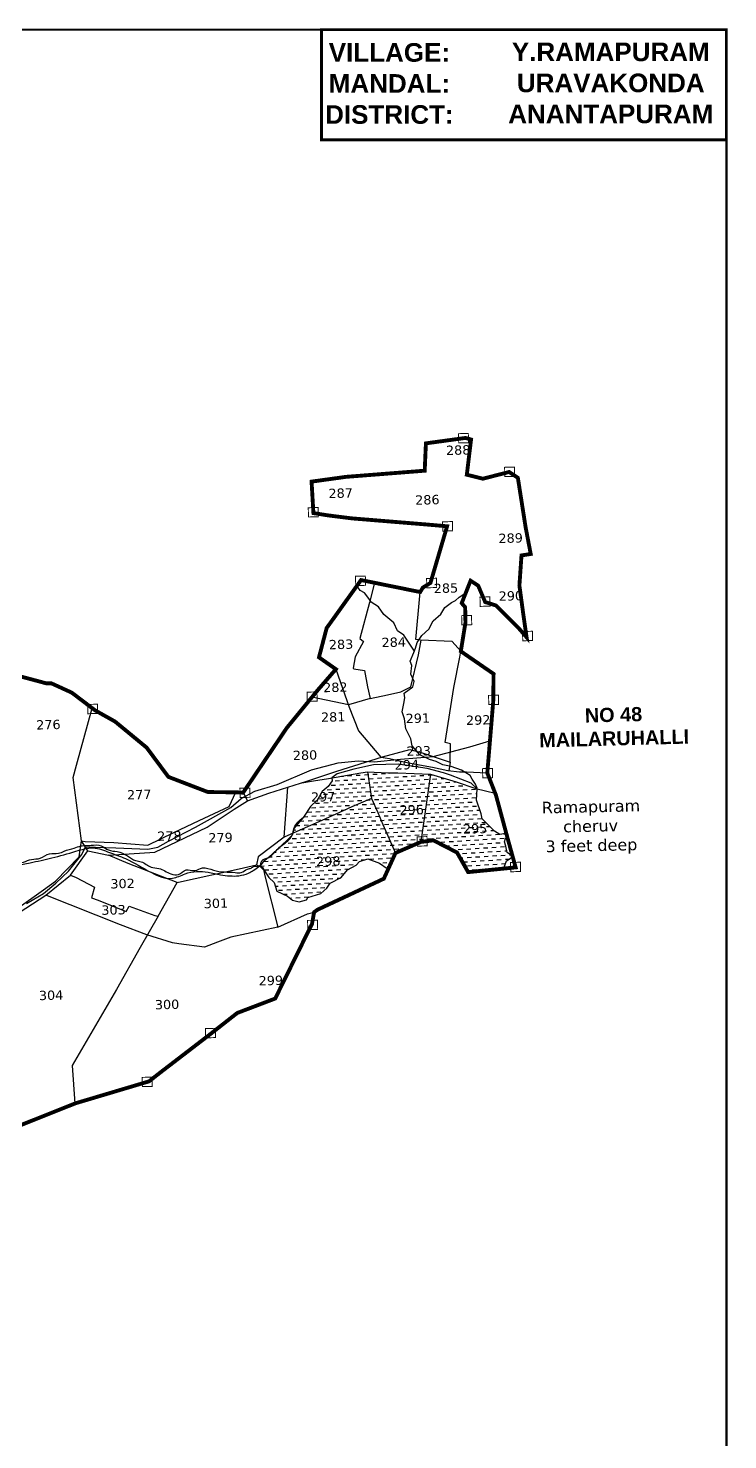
# Model space of a CAD drawing. Header units: inches. Extents: x 736579 to 743568, y 1629743 to 1634341.
# Drawn here: x 742120 to 743568, y 1631311 to 1634233 of the extents above; entities that cross this region are included whole.
import ezdxf
from ezdxf.enums import TextEntityAlignment as Align

# ---------------------------------------------------------------- set-up
doc = ezdxf.new("R2010")
doc.units = ezdxf.units.IN
doc.header["$MEASUREMENT"] = 0
doc.linetypes.add('ACAD_ISO02W100', pattern=[15, 12, -3])
for name, color, linetype in [('PLOT', 7, 'Continuous'), ('PLOT NO', 7, 'Continuous'), ('ROADS', 6, 'Continuous'), ('tank', 4, 'Continuous'), ('TANKS-STREAM', 4, 'Continuous'), ('VILLAGE BOUNDRY', 5, 'Continuous'), ('VILLAGE STONES', 240, 'Continuous')]:
    doc.layers.add(name, color=color, linetype=linetype)
doc.styles.get("Standard").update_dxf_attribs({"font": 'verdana.ttf'})

msp = doc.modelspace()

# ---------------------------------------------------------------- hatches: boundary and pattern name
at = {"layer": 'tank'}
h = msp.add_hatch(dxfattribs=at)
h.set_pattern_fill('DASH', color=256, scale=70.0627794, angle=3.5405362, style=0)
h.paths.add_polyline_path([(743059.9, 1632596.4), (743057.8, 1632606.8), (743048.3, 1632635.2), (743049.8, 1632658.6), (743046.5, 1632659.4), (743006, 1632672.8), (742952.7, 1632689.1), (742933.1, 1632548.7), (742937.9, 1632549.3), (742961.5, 1632553.8), (743001.6, 1632532.6), (743008.8, 1632528.8), (743026.7, 1632498.5), (743031.8, 1632489.8), (743105.5, 1632496.2), (743110.6, 1632509.7), (743120.1, 1632515.8), (743121.3, 1632517.1), (743120.9, 1632520.5), (743111.4, 1632526.5), (743108.6, 1632540.2), (743106.2, 1632549.2), (743108.2, 1632555.6), (743110.7, 1632557.1), (743108, 1632566), (743096.2, 1632564.1), (743085.5, 1632570.9)])
edge = h.paths.add_edge_path()
edge.add_line((742877.7, 1632525.3), (742879.9, 1632526.5))
edge.add_line((742879.9, 1632526.5), (742854.5, 1632585.1))
edge.add_line((742854.5, 1632585.1), (742843.8, 1632609.3))
edge.add_line((742843.8, 1632609.3), (742830.7, 1632638.9))
edge.add_line((742830.7, 1632638.9), (742789.8, 1632621.2))
edge.add_line((742789.8, 1632621.2), (742756.6, 1632606.1))
edge.add_line((742756.6, 1632606.1), (742722, 1632590))
edge.add_line((742722, 1632590), (742670.3, 1632567.2))
edge.add_line((742670.3, 1632567.2), (742667.5, 1632566.1))
edge.add_spline(control_points=[(742667.5, 1632566.1), (742667.2, 1632565), (742666.9, 1632563.9), (742666.5, 1632562.9)], knot_values=[5363.122301, 5363.122301, 5363.122301, 5363.122301, 5366.595958, 5366.595958, 5366.595958, 5366.595958], degree=3, periodic=0)
edge.add_spline(control_points=[(742666.5, 1632562.9), (742666, 1632561.6), (742661.5, 1632551.6), (742647.5, 1632544.5), (742638.3, 1632535.6), (742636.1, 1632533.4)], knot_values=[5318.862792, 5318.862792, 5318.862792, 5318.862792, 5323.364215, 5353.558878, 5363.122301, 5363.122301, 5363.122301, 5363.122301], degree=3, periodic=0)
edge.add_line((742641.1, 1632538.1), (742636.1, 1632533.4))
edge.add_spline(control_points=[(742636.1, 1632533.4), (742632.2, 1632529.3), (742626.9, 1632523.2), (742620.5, 1632517.6), (742617.8, 1632516.4), (742617.5, 1632516.2)], knot_values=[5292.47859, 5292.47859, 5292.47859, 5292.47859, 5310.074896, 5317.862153, 5318.862792, 5318.862792, 5318.862792, 5318.862792], degree=3, periodic=0)
edge.add_line((742617.5, 1632516.2), (742606.2, 1632507.7))
edge.add_line((742606.2, 1632507.7), (742601.2, 1632500.5))
edge.add_spline(control_points=[(742601.2, 1632500.5), (742600.8, 1632499.6), (742600.4, 1632498.8), (742599.7, 1632498.4)], knot_values=[5264.251275, 5264.251275, 5264.251275, 5264.251275, 5267.495172, 5267.495172, 5267.495172, 5267.495172], degree=3, periodic=0)
edge.add_line((742599.7, 1632498.4), (742606.5, 1632495.4))
edge.add_line((742606.5, 1632495.4), (742607.4, 1632490.7))
edge.add_line((742607.4, 1632490.7), (742609.3, 1632488.8))
edge.add_line((742609.3, 1632488.8), (742617.9, 1632475.1))
edge.add_line((742617.9, 1632475.1), (742629.4, 1632464.5))
edge.add_line((742629.4, 1632464.5), (742635, 1632446.7))
edge.add_line((742635, 1632446.7), (742657, 1632436.4))
edge.add_line((742657, 1632436.4), (742667.4, 1632428.2))
edge.add_line((742667.4, 1632428.2), (742681, 1632424.9))
edge.add_line((742681, 1632424.9), (742696.1, 1632429.1))
edge.add_line((742696.1, 1632429.1), (742698.8, 1632433.6))
edge.add_line((742698.8, 1632433.6), (742725.9, 1632442.2))
edge.add_line((742725.9, 1632442.2), (742738.6, 1632453.2))
edge.add_line((742738.6, 1632453.2), (742745.5, 1632463.3))
edge.add_line((742745.5, 1632463.3), (742767.9, 1632474.8))
edge.add_line((742767.9, 1632474.8), (742781.3, 1632490.8))
edge.add_line((742781.3, 1632490.8), (742799.2, 1632500.4))
edge.add_line((742799.2, 1632500.4), (742806.2, 1632508.1))
edge.add_line((742806.2, 1632508.1), (742822.9, 1632513.7))
edge.add_line((742822.9, 1632513.7), (742847.4, 1632504.4))
edge.add_line((742847.4, 1632504.4), (742863.3, 1632493.9))
edge.add_line((742863.3, 1632493.9), (742877.7, 1632525.3))
h = msp.add_hatch(dxfattribs=at)
h.set_pattern_fill('DASH', color=256, scale=70.0627794, angle=3.5405362, style=0)
h.paths.add_polyline_path([(742952.7, 1632689.1), (742885.5, 1632691.6), (742864.5, 1632691.7), (742822.8, 1632693.8), (742830.7, 1632638.9), (742843.8, 1632609.3), (742854.5, 1632585.1), (742879.9, 1632526.5), (742906.6, 1632540.6), (742928.4, 1632546.7), (742933.1, 1632548.7)])
edge = h.paths.add_edge_path()
edge.add_line((742822.8, 1632693.8), (742808.8, 1632691.5))
edge.add_line((742808.8, 1632691.5), (742748.6, 1632681.4))
edge.add_line((742748.6, 1632681.4), (742749.6, 1632675.4))
edge.add_line((742749.6, 1632675.4), (742741, 1632663.4))
edge.add_line((742741, 1632663.4), (742728.6, 1632653.3))
edge.add_line((742728.6, 1632653.3), (742722.1, 1632641.9))
edge.add_line((742722.1, 1632641.9), (742718.2, 1632635.2))
edge.add_line((742718.2, 1632635.2), (742704.3, 1632621.7))
edge.add_line((742704.3, 1632621.7), (742690.1, 1632599.9))
edge.add_line((742690.1, 1632599.9), (742677.5, 1632585.4))
edge.add_line((742677.5, 1632585.4), (742670.6, 1632577))
edge.add_line((742670.6, 1632577), (742669.3, 1632572.7))
edge.add_spline(control_points=[(742669.3, 1632572.7), (742668.8, 1632570.5), (742668.2, 1632568.2), (742667.5, 1632566.1)], knot_values=[5366.595958, 5366.595958, 5366.595958, 5366.595958, 5373.638112, 5373.638112, 5373.638112, 5373.638112], degree=3, periodic=0)
edge.add_line((742667.5, 1632566.1), (742670.3, 1632567.2))
edge.add_line((742670.3, 1632567.2), (742722, 1632590))
edge.add_line((742722, 1632590), (742756.6, 1632606.1))
edge.add_line((742756.6, 1632606.1), (742789.8, 1632621.2))
edge.add_line((742789.8, 1632621.2), (742830.7, 1632638.9))
edge.add_line((742830.7, 1632638.9), (742822.8, 1632693.8))

# ---------------------------------------------------------------- linework, layer by layer
at = {"layer": 'PLOT', "color": 5, "const_width": 4.65}
msp.add_lwpolyline([(736581.7, 1629793.8), (736581.7, 1634230.2), (743565.5, 1634230.2), (743565.5, 1629793.8)], dxfattribs=at)
at = {"layer": 'PLOT', "color": 5, "const_width": 5.82}
msp.add_lwpolyline([(742727.1, 1634230.2), (743565.5, 1634230.2), (743565.5, 1634002), (742727.1, 1634002)], close=True, dxfattribs=at)
at = {"layer": 'PLOT NO'}
for points in [[(742564.9, 1632650.7), (742573.9, 1632633.8), (742617.9, 1632649.7), (742696.9, 1632674.5), (742759.1, 1632695.4), (742853.2, 1632725.1), (742910.3, 1632740.1), (742935.4, 1632733.1), (742993.6, 1632714.1), (742994, 1632751.6), (742983, 1632754.3), (743001.3, 1632868.6), (743013.6, 1632931.2), (743015.7, 1632943.3), (742997.7, 1632963.5), (742932.5, 1632966.7), (742922.6, 1632967.8), (742931, 1633058.3), (742931.5, 1633066)], [(742836.8, 1633085.2), (742826.9, 1633044.2), (742806.8, 1632969.7), (742814.1, 1632963.3), (742796.7, 1632932.2), (742792.9, 1632908.5), (742794.4, 1632906.8), (742816.5, 1632903.3), (742822.3, 1632870), (742828.2, 1632845.9), (742863.6, 1632853.3), (742891.7, 1632859.2), (742911.9, 1632869.8), (742927.8, 1632936.2), (742933.9, 1632966.6)], [(742757, 1632906.3), (742784.5, 1632827.6), (742804.1, 1632778.5), (742850.3, 1632724.1), (742867.9, 1632721.2), (742907.7, 1632712.4), (742957.1, 1632703.6), (742988.7, 1632696.3), (743012.9, 1632694), (743027.1, 1632693.6), (743070.5, 1632691.4)], [(741835.3, 1632479.3), (741841.5, 1632414.8), (741856.6, 1632254.2), (741922.6, 1632254.9), (741972.6, 1632269.4), (742021.6, 1632286.5), (742053.5, 1632338.1), (742096.2, 1632410.4), (742151.7, 1632449.8), (742176.3, 1632467.2), (742225.2, 1632518.1), (742230.4, 1632551.3), (742213.1, 1632682.3), (742220.2, 1632707.4), (742252.1, 1632825.9)], [(742828.2, 1632845.9), (742783, 1632832.4), (742707.3, 1632848.2)], [(742993.6, 1632714.1), (742990.8, 1632696.1)], [(742686.2, 1632671.2), (742710.4, 1632675), (742741.9, 1632680.3), (742808.8, 1632691.5), (742822.8, 1632693.8), (742864.5, 1632691.7), (742885.5, 1632691.6), (742952.7, 1632689.1), (743006, 1632672.8), (743046.5, 1632659.4), (743086.9, 1632649.6)], [(742822.8, 1632693.8), (742830.7, 1632638.9), (742843.8, 1632609.3), (742854.5, 1632585.1), (742880.2, 1632525.7)], [(742952.7, 1632689.1), (742933.1, 1632548.7)], [(742230.4, 1632551.3), (742238.1, 1632549.8), (742297.6, 1632547.3), (742367.9, 1632542.2), (742421.6, 1632568.2), (742474.3, 1632593.2), (742535.9, 1632622.3), (742549.8, 1632651.4)], [(742830.7, 1632638.9), (742789.8, 1632621.2), (742756.6, 1632606.1), (742722, 1632590), (742670.3, 1632567.2), (742650, 1632558.7), (742657.4, 1632662.1)], [(742243.7, 1632530), (742286.5, 1632521.5), (742382.5, 1632527.2), (742490.2, 1632579), (742546.2, 1632616.5), (742573.9, 1632633.8)], [(742636.6, 1632372), (742539.3, 1632351.6), (742511.7, 1632341.2), (742485.2, 1632330.7), (742431.6, 1632337.7), (742418.9, 1632339.8), (742365.4, 1632356.4), (742311.2, 1632377.2), (742156.7, 1632438.2), (742207.9, 1632480.2), (742243.7, 1632530), (742230.4, 1632551.3)], [(742650, 1632558.7), (742596.4, 1632517.9), (742592.9, 1632501.3), (742606.5, 1632495.4), (742609.8, 1632478.2), (742636.6, 1632372), (742698.3, 1632400), (742712, 1632403.5)], [(742428.5, 1632464.6), (742326.7, 1632503.8), (742286.5, 1632521.5)], [(742207.4, 1632479.8), (742219.5, 1632475.1), (742257.5, 1632455.3), (742251, 1632432.7), (742264.7, 1632427.9), (742322.7, 1632404.6), (742328.9, 1632415.9), (742382.2, 1632396.4), (742388.9, 1632395.3), (742428.5, 1632464.6), (742437.2, 1632466.9), (742556.6, 1632493.1), (742592.9, 1632501.3)], [(742089.9, 1631947.9), (742070.9, 1632069.4), (742068.2, 1632082.1), (742077.8, 1632152.5), (742002.1, 1632178.3), (742029.5, 1632277), (742087.3, 1632382.3), (742101, 1632402.6), (742156.7, 1632438.2)], [(742388.9, 1632395.3), (742352.1, 1632330.5), (742302.5, 1632243.4), (742210.9, 1632085.6), (742216.7, 1632007.2)]]:
    msp.add_lwpolyline(points, dxfattribs=at)
at = {"layer": 'ROADS'}
msp.add_lwpolyline([(742116.4, 1632421.1), (742151.7, 1632442.1), (742177.4, 1632463.2), (742203.5, 1632488.1), (742231.1, 1632522.9), (742238.4, 1632538.4), (742301.1, 1632536.6), (742367.6, 1632533.9), (742388.7, 1632538.2), (742410.4, 1632550.3), (742466.7, 1632579.4), (742539.3, 1632620), (742560.8, 1632638.3), (742588.9, 1632653.8), (742635.6, 1632667.9), (742706.6, 1632697.9), (742761.9, 1632712.5), (742802.9, 1632716.4), (742836.3, 1632714.4), (742890.6, 1632719.8), (742958.7, 1632725.5), (743034.3, 1632745.4), (743076, 1632757.8)], dxfattribs=at)
at = {"layer": 'TANKS-STREAM'}
for points in [[(742919.5, 1632943.4), (742897.5, 1632977), (742884.8, 1632985.5), (742876.7, 1633002.4), (742856.3, 1633019.7), (742845.4, 1633035.1), (742830.4, 1633044.8), (742825.2, 1633052.5), (742816.5, 1633064.7), (742807.5, 1633069.1), (742802.2, 1633076.1), (742798.8, 1633080.5)], [(743049.3, 1632659.9), (743045.9, 1632668.1), (743039.1, 1632678.4), (743034.9, 1632686.4), (743016.8, 1632697.2), (742995.6, 1632704.9), (742978.2, 1632708), (742964.6, 1632715.4), (742951, 1632719.2), (742930.6, 1632728.9), (742915.2, 1632747.6), (742912.2, 1632762.1), (742902, 1632783.1), (742899.1, 1632803.2), (742894.4, 1632817.9), (742897.5, 1632835.3), (742899.7, 1632847), (742898.5, 1632856.6), (742916.4, 1632870.1), (742919.4, 1632880.8), (742912.1, 1632896.1), (742914, 1632913.7), (742911, 1632923.2), (742918.5, 1632941), (742922.1, 1632949.6), (742925.5, 1632961.2), (742935, 1632976), (742949.4, 1632989), (742958.6, 1633006.7), (742974.2, 1633020), (742982.7, 1633034.1), (742996.1, 1633044.3), (743004.8, 1633048.3), (743012.6, 1633055.4), (743025.9, 1633064.2)], [(743049.8, 1632658.6), (743036.8, 1632670.5), (742994.2, 1632686.8), (742979.7, 1632691.5), (742945.9, 1632701), (742886.2, 1632709.4), (742834.7, 1632708), (742793.9, 1632699.6), (742759.8, 1632689.8), (742748.6, 1632681.4), (742749.6, 1632675.4), (742741, 1632663.4), (742728.6, 1632653.3), (742722.1, 1632641.9), (742718.2, 1632635.2), (742704.3, 1632621.7), (742690.1, 1632599.9), (742677.5, 1632585.4), (742670.6, 1632577), (742666.5, 1632562.9), (742655.5, 1632551.9), (742636.1, 1632533.4), (742617.5, 1632516.2), (742606.2, 1632507.7), (742599.7, 1632498.4), (742609.3, 1632488.8), (742617.9, 1632475.1), (742629.4, 1632464.5), (742635, 1632446.7), (742657, 1632436.4), (742667.4, 1632428.2), (742681, 1632424.9), (742696.1, 1632429.1), (742698.8, 1632433.6), (742725.9, 1632442.2), (742738.6, 1632453.2), (742745.5, 1632463.3), (742767.9, 1632474.8), (742781.3, 1632490.8), (742799.2, 1632500.4), (742806.2, 1632508.1), (742822.9, 1632513.7), (742847.4, 1632504.4), (742863.3, 1632493.9), (742877.7, 1632525.3), (742906.6, 1632540.6), (742937.9, 1632549.3), (742961.5, 1632553.8), (743001.6, 1632532.6), (743008.8, 1632528.8), (743026.7, 1632498.5), (743031.8, 1632489.8), (743105.5, 1632496.2), (743110.6, 1632509.7), (743120.1, 1632515.8), (743121.3, 1632517.1), (743120.9, 1632520.5), (743111.4, 1632526.5), (743108.6, 1632540.2), (743106.2, 1632549.2), (743108.2, 1632555.6), (743110.7, 1632557.1), (743108, 1632566), (743096.2, 1632564.1), (743085.5, 1632570.9), (743059.9, 1632596.4), (743057.8, 1632606.8), (743048.3, 1632635.2), (743049.8, 1632658.6), (743049.8, 1632658.6)]]:
    msp.add_lwpolyline(points, dxfattribs=at)
for points in [[(740492.3, 1632865.5), (740494.4, 1632849.6), (740506, 1632832.7), (740510.8, 1632818.1), (740516.4, 1632800.9), (740521.3, 1632788.6), (740525.3, 1632765.1), (740527.3, 1632755.7), (740526.6, 1632748.3), (740530.7, 1632732.4), (740528.4, 1632720.9), (740529.7, 1632713.7), (740528.3, 1632694.8), (740530.1, 1632684.7), (740529.7, 1632671.8), (740533.4, 1632654.1), (740539, 1632647.2), (740538.5, 1632633.9), (740544.9, 1632614), (740551.7, 1632605.4), (740552.2, 1632591.7), (740563.2, 1632564), (740574.1, 1632533.1), (740588.2, 1632513.3), (740593.2, 1632494.1), (740600.6, 1632478.8), (740608.1, 1632471.5), (740611.8, 1632465.2), (740620.5, 1632458.8), (740630.3, 1632451.3), (740634.1, 1632441.3), (740637.7, 1632429.5), (740646.2, 1632415.8), (740651, 1632405), (740662.3, 1632401.3), (740666.2, 1632403), (740685.9, 1632397.4), (740699.3, 1632396.1), (740714.7, 1632397.8), (740733.9, 1632399.5), (740754.9, 1632398.1), (740785.7, 1632398.9), (740803.8, 1632396.8), (740815.1, 1632399.4), (740848.4, 1632396.4), (740858, 1632396.3), (740870, 1632394.7), (740891.4, 1632386.3), (740910, 1632384.6), (740928.5, 1632382.6), (740936.7, 1632380.2), (740952.3, 1632379.9), (740969.1, 1632376.7), (740989, 1632373), (741001.8, 1632374.7), (741020.2, 1632369.4), (741050, 1632361.4), (741069.2, 1632348.9), (741086.6, 1632337.8), (741094.4, 1632328.5), (741104.8, 1632325.2), (741119.8, 1632312.6), (741128.5, 1632299), (741135.4, 1632286), (741145.2, 1632272.2), (741153.5, 1632249.4), (741161.2, 1632236.6), (741163.4, 1632226.9), (741170.9, 1632208.9), (741177, 1632197.7), (741186.3, 1632191.8), (741194.4, 1632181.6), (741206.3, 1632177.6), (741222.1, 1632177), (741234.3, 1632173.3), (741245, 1632173.1), (741254.9, 1632171.5), (741259.1, 1632182.4), (741258.2, 1632188.2), (741267.1, 1632198.7), (741279.2, 1632204.6), (741289.4, 1632202.7), (741297.1, 1632201.8), (741307.5, 1632204.7), (741319.6, 1632202.6), (741333.5, 1632198.6), (741347.1, 1632198), (741362.6, 1632195.7), (741374.7, 1632193.4), (741384.6, 1632195.4), (741395.9, 1632198.4), (741414.4, 1632196.7), (741428.7, 1632197.4), (741445.1, 1632200.8), (741465.5, 1632201.1), (741485, 1632205.4), (741497.9, 1632204.8), (741509.5, 1632204.1), (741520.5, 1632205.3), (741533.8, 1632202.7), (741544.2, 1632206.3), (741548.3, 1632221.4), (741554.6, 1632232.2), (741559.6, 1632250.1), (741562.4, 1632257.6), (741572.1, 1632271.6), (741572.4, 1632281.4), (741574.3, 1632287.5), (741582.8, 1632303.5), (741590.5, 1632316.7), (741599.2, 1632327.9), (741604.6, 1632344.3), (741616, 1632355), (741622.8, 1632367.9), (741635.3, 1632375.7), (741650.5, 1632377.8), (741663.9, 1632379.5), (741670.5, 1632382.3), (741689.7, 1632382.1), (741709.5, 1632384.9), (741727, 1632383.1), (741745, 1632384.4), (741754.2, 1632386.7), (741761.7, 1632386.2), (741777.2, 1632387.2), (741789.3, 1632390.3), (741809.4, 1632389.4), (741823.7, 1632386.8), (741842.5, 1632389.6), (741850.4, 1632401.3), (741849.7, 1632411.2), (741847.7, 1632421.5), (741851.7, 1632440.4), (741850.6, 1632449.6), (741851.1, 1632461), (741858.4, 1632469), (741866.9, 1632472.7), (741887.6, 1632475.6), (741919, 1632478.9), (741936.3, 1632479.9), (741948.4, 1632483.2), (741962.6, 1632483.7), (741964.5, 1632485.9), (741951.6, 1632493.7), (741944.9, 1632497.2), (741928.3, 1632502.6), (741914.6, 1632512.7), (741893.1, 1632520.9), (741879.6, 1632529.2), (741869.3, 1632532.8), (741844.1, 1632546.4), (741829.1, 1632551.4), (741809.9, 1632556.3), (741787.2, 1632562.7), (741769.3, 1632565.9), (741740.9, 1632575.9), (741717.9, 1632579.9), (741691, 1632588.6), (741668.1, 1632595.9), (741636.9, 1632601.1), (741615.1, 1632603.4), (741590.8, 1632600.7), (741563.3, 1632598.8), (741527, 1632591.4), (741485.7, 1632588.7), (741446, 1632596.1), (741417.6, 1632605.1), (741386.4, 1632594.1), (741366.6, 1632592), (741339.1, 1632589), (741325.4, 1632589.2), (741315.8, 1632590.3), (741299.2, 1632599.5), (741282.2, 1632606), (741255.9, 1632620.2), (741226.4, 1632632.8), (741216.9, 1632637.7), (741196.1, 1632643), (741173, 1632654.5), (741146.8, 1632667), (741125.1, 1632671.6), (741100.3, 1632675.2), (741079.5, 1632673.1), (741047.2, 1632677.3), (741005.8, 1632676.2), (740987.5, 1632674.8), (740969.7, 1632670.3), (740955.1, 1632674.5), (740937.7, 1632673.8), (740924.5, 1632678.9), (740906.6, 1632681.6), (740884.1, 1632690.9), (740874.7, 1632694.9), (740906.5, 1632686.7), (740926.8, 1632681.8), (740941.1, 1632677.6), (740954.1, 1632678.8), (740968.8, 1632676.8), (740991.3, 1632682.9), (741006.7, 1632683.1), (741028, 1632681.2), (741047.8, 1632683.7), (741072.1, 1632678.1), (741098, 1632681.3), (741110.5, 1632677.9), (741131.6, 1632675.6), (741150, 1632671.9), (741167.5, 1632662.3), (741186.1, 1632656.4), (741198.2, 1632649.7), (741219.8, 1632643.3), (741239.2, 1632632.6), (741255.9, 1632627.7), (741281.2, 1632611.8), (741295.4, 1632607.8), (741315.1, 1632597.8), (741337.8, 1632595.2), (741357.4, 1632594.1), (741374.6, 1632599.3), (741389.9, 1632601.5), (741402.4, 1632607.6), (741415.9, 1632612.2), (741424.3, 1632609.1), (741433.8, 1632605), (741441.6, 1632603), (741454.3, 1632600.1), (741466.7, 1632598.1), (741522.2, 1632596.4), (741532.3, 1632597.4), (741547.6, 1632603.4), (741557.3, 1632605.8), (741581.4, 1632606.8), (741594.1, 1632606.8), (741611.2, 1632607.2), (741628.3, 1632608.4), (741659.8, 1632602.9), (741670.6, 1632601.4), (741695.4, 1632594.6), (741706, 1632591.7), (741718.5, 1632586.5), (741726.1, 1632584.1), (741739.8, 1632583.7), (741752.7, 1632579.6), (741762.7, 1632576.3), (741770.9, 1632572.2), (741787.7, 1632569.3), (741806.8, 1632561), (741815.4, 1632558.9), (741823.5, 1632558.9), (741835.1, 1632557.8), (741843, 1632553.6), (741863.7, 1632543.8), (741875.9, 1632540.8), (741893.1, 1632530.7), (741898.4, 1632525.7), (741912.8, 1632519.9), (741928.3, 1632510), (741946.3, 1632504.7), (741963.8, 1632492.6), (741974.6, 1632487.1), (742001.3, 1632486.9), (742020.3, 1632483.9), (742043.7, 1632493), (742056.2, 1632493.7), (742078.1, 1632501.8), (742110.1, 1632507.1), (742126.9, 1632512.5), (742145, 1632514.8), (742164, 1632524.2), (742182.9, 1632525.2), (742194.4, 1632529.6), (742215.5, 1632536.1), (742228.7, 1632540.3), (742241.5, 1632541.3), (742250.1, 1632541.8), (742271.2, 1632540.7), (742286, 1632532), (742304.3, 1632528.7), (742325.3, 1632519.7), (742342.4, 1632510), (742354, 1632507.7), (742374.4, 1632496.6), (742390.6, 1632493.9), (742415.4, 1632482.5), (742431.1, 1632481.2), (742447, 1632491), (742464.7, 1632489.5), (742481.1, 1632495), (742503.5, 1632490.2), (742526.3, 1632486.5), (742548.5, 1632485.4), (742560.8, 1632485.3), (742574.3, 1632492.4), (742581.4, 1632494.6), (742588.5, 1632498.2), (742599.7, 1632498.4), (742603.7, 1632509.5), (742618.4, 1632516.7), (742624.4, 1632521.2), (742642.9, 1632539.7), (742664.7, 1632559.1), (742672.2, 1632581), (742692.2, 1632601.5)], [(740776.3, 1632091.7), (740735.7, 1632110.8), (740708.7, 1632123.1), (740690.4, 1632129.9), (740671.4, 1632133.5), (740650.7, 1632141.6), (740607.1, 1632150.7), (740578.4, 1632159.7), (740560.6, 1632156.4), (740543.8, 1632144.6), (740530, 1632140.3), (740497.5, 1632115), (740480.8, 1632107.2), (740428.9, 1632099.2), (740390.4, 1632095.2), (740369.8, 1632097.7), (740343.8, 1632097), (740371, 1632092.3), (740400.6, 1632091.5), (740426.5, 1632094.8), (740448.6, 1632095.9), (740493.6, 1632106.8), (740523.7, 1632127.9), (740541.3, 1632137.1), (740559.2, 1632149.3), (740584.4, 1632151.5), (740612.7, 1632143.8), (740636.9, 1632135.4), (740646.7, 1632135.7), (740669.1, 1632127.8), (740690.7, 1632126.9), (740705.8, 1632116.8), (740758.1, 1632093.7), (740786.9, 1632079.7), (740815.6, 1632065.1), (740844.6, 1632054.2), (740862.7, 1632048.9), (740880.3, 1632042.8), (740893.9, 1632038.6), (740938.5, 1632024.4), (740977.1, 1632012.4), (741002.2, 1632002.9), (741025.7, 1631996.1), (741049.1, 1631993.4), (741076.9, 1631995.9), (741102.3, 1632000.4), (741149.9, 1632010.4), (741138.9, 1632001.7), (741117.2, 1631987.9), (741098.9, 1631968.2), (741090.5, 1631957.8), (741064, 1631927.5), (741050.7, 1631909), (741039.8, 1631892.9), (741020.4, 1631869.9), (740987.6, 1631824.2), (740966.5, 1631797.7), (740940.8, 1631768.6), (740926.8, 1631744.3), (740905.4, 1631721.1), (740887, 1631681.8), (740857.2, 1631661.6), (740811.5, 1631646.3), (740801.4, 1631640.9), (740771, 1631642.4), (740733.2, 1631641.7), (740702, 1631646.4), (740666.5, 1631645.7), (740637.5, 1631638.2), (740601.7, 1631627.2), (740563.7, 1631623.2), (740533.6, 1631624.7), (740511.2, 1631620.6), (740494.2, 1631623.4), (740441.8, 1631611.9), (740415.8, 1631603.4), (740394.8, 1631605.2), (740377.4, 1631626.6), (740362.4, 1631657.6), (740348, 1631678.2), (740330.1, 1631696.4), (740314.2, 1631707.3), (740298.4, 1631712.7), (740262.3, 1631731.1), (740243, 1631734.6), (740206.7, 1631734.2), (740171.1, 1631734.5), (740129.2, 1631733.7), (740090.7, 1631733.3), (740047.7, 1631734.9), (740012.6, 1631735.8), (739986.9, 1631726.6), (739948.7, 1631707.3), (739901.7, 1631680.1), (739851.7, 1631662), (739822.8, 1631657.9), (739794, 1631648.1), (739763.1, 1631647.1), (739704, 1631656.7), (739691.2, 1631664.9), (739662.1, 1631666.9), (739629.8, 1631667.6), (739603.8, 1631675.8), (739588.6, 1631680.4), (739547.2, 1631678.1), (739516.8, 1631681.9), (739491.7, 1631694.6), (739469.8, 1631702.9), (739447.3, 1631716.1), (739426.9, 1631731.7), (739384, 1631754), (739350.8, 1631771.5), (739317, 1631779.7), (739293.8, 1631786.5), (739259.3, 1631793.6), (739242.8, 1631798), (739218.7, 1631797.7), (739197.5, 1631798.9), (739132.2, 1631786.6), (739192.6, 1631795.2), (739213.6, 1631793), (739249.7, 1631789.6), (739276.2, 1631781.5), (739314.7, 1631774.7), (739395.5, 1631741.1), (739442.4, 1631710.8), (739475.2, 1631692.5), (739524.3, 1631673.6), (739554.9, 1631670.6), (739602.4, 1631666.8), (739645.6, 1631657.9), (739660.3, 1631660.2), (739718.2, 1631646.1), (739764.8, 1631642.7), (739811.7, 1631641.7), (739806.6, 1631626.7), (739805.5, 1631600.4), (739805.3, 1631585.6), (739779.2, 1631580.8), (739761.4, 1631574.5), (739745.4, 1631577.3), (739718.3, 1631571.1), (739665.1, 1631562.4), (739634.9, 1631548.3), (739612.7, 1631509.9), (739642.4, 1631539.6), (739669.3, 1631556.5), (739717.3, 1631562), (739704.4, 1631536.2), (739696.8, 1631508), (739692.9, 1631501.2), (739678.8, 1631460.2), (739667.9, 1631442.8), (739661.9, 1631430), (739643.5, 1631420.2), (739635.9, 1631409.7), (739663.9, 1631430.6), (739688.6, 1631453.1), (739692, 1631475.9), (739698.7, 1631481.1), (739703.2, 1631463.4), (739711.5, 1631442.9), (739721, 1631404), (739724.5, 1631383.3), (739733.9, 1631359.5), (739744.6, 1631338.7), (739736.6, 1631365.9), (739730.1, 1631378.5), (739729.2, 1631401.5), (739724.6, 1631412.7), (739723, 1631429.6), (739710.4, 1631458.3), (739707.4, 1631482.6), (739701.5, 1631492.4), (739706.5, 1631513.1), (739716.4, 1631535.2), (739729.5, 1631549.1), (739739.2, 1631560.4), (739781.9, 1631571.7), (739800.1, 1631577.3), (739826.6, 1631571.7), (739861.7, 1631547), (739897, 1631536.7), (739917.5, 1631522.4), (739932.2, 1631502.5), (739947.7, 1631490.2), (739926.5, 1631516.8), (739904.5, 1631540.3), (739884.6, 1631548.4), (739850.7, 1631571.2), (739822.9, 1631585.7), (739810.4, 1631610.7), (739817.8, 1631627), (739829.2, 1631625.1), (739840.1, 1631615.1), (739860.3, 1631602.5), (739875.8, 1631588), (739891.7, 1631573), (739837.6, 1631627.1), (739818.6, 1631636.6), (739818, 1631643.7), (739853.7, 1631656.6), (739893.4, 1631668.4), (739907.9, 1631678), (739936.4, 1631690.3), (739958.5, 1631702.9), (739986.4, 1631720), (740017.4, 1631722.9), (740056.7, 1631721.9), (740094.7, 1631721.7), (740143.4, 1631725.7), (740179.7, 1631728.7), (740218, 1631730.9), (740263.3, 1631726.8), (740320.6, 1631692.7), (740348.7, 1631657.1), (740376.6, 1631604), (740412.9, 1631592.2), (740458.1, 1631608.5), (740495.2, 1631613.1), (740534.3, 1631613.7), (740630.3, 1631630.6), (740667.3, 1631638.6), (740725.8, 1631637.6), (740800.4, 1631632), (740818.5, 1631638.1), (740855.9, 1631650.5), (740878.7, 1631663.2), (740894.8, 1631681.2), (740933.3, 1631740.7), (740944.2, 1631761.3), (740958.1, 1631780.2), (741035.2, 1631875.6), (741100.9, 1631958.3), (741147.3, 1631999.4), (741189.9, 1632018.8), (741263.1, 1632050.1), (741277.2, 1632083.8), (741275.4, 1632116.8), (741274.6, 1632151.3), (741263.9, 1632166.9), (741264, 1632173.1), (741267.6, 1632191), (741277.7, 1632198.7), (741327.7, 1632194.1), (741357.7, 1632190.5), (741382.7, 1632188.3), (741432.7, 1632191.8), (741488.4, 1632197.6), (741539.5, 1632197.9), (741558.1, 1632226.1), (741574.7, 1632261.1), (741593.5, 1632309.2), (741629.8, 1632364.6), (741651.1, 1632373), (741672.4, 1632374.9), (741716, 1632378.8), (741761.2, 1632377.5), (741820.7, 1632382.7), (741844.3, 1632385), (741858.8, 1632402.7), (741857.8, 1632443.4), (741862.5, 1632465), (741920.3, 1632473.9), (741971.8, 1632478.1), (742034.8, 1632479.4), (742071, 1632491.2), (742095.7, 1632499.3), (742123.9, 1632505.6), (742169.1, 1632515.6), (742218.9, 1632529.4), (742254.6, 1632536.2), (742288.5, 1632526.8), (742321.3, 1632514.2), (742375, 1632485.2), (742418.8, 1632473.4), (742445.1, 1632482.8), (742492.4, 1632486.2), (742518.4, 1632480.9), (742556.2, 1632478.8), (742576, 1632484), (742586.1, 1632489.7), (742597.3, 1632497.8)]]:
    msp.add_spline(points, degree=3, dxfattribs=at)
at = {"layer": 'VILLAGE BOUNDRY', "linetype": 'ACAD_ISO02W100', "ltscale": 2, "const_width": 8}
msp.add_lwpolyline([(742068.2, 1632900.9), (742156.7, 1632877.2), (742167.8, 1632877.1), (742210.1, 1632857.8), (742258.6, 1632821), (742299.8, 1632797.9), (742365.2, 1632744), (742410.2, 1632683.4), (742492, 1632652), (742553.2, 1632651.3), (742564.9, 1632650.7), (742597.5, 1632699), (742655.5, 1632784.9), (742720.4, 1632864.1), (742757, 1632906.3), (742722, 1632930.8), (742737.9, 1632991.4), (742809.1, 1633090.8), (742931.5, 1633066), (742937.1, 1633075.2), (742952.8, 1633084.9), (742987.3, 1633202.1), (742945.1, 1633205.8), (742789.8, 1633218.5), (742741.4, 1633224.6), (742710.5, 1633229.4), (742706.7, 1633294.6), (742777.6, 1633304.4), (742940.9, 1633317.2), (742943.4, 1633373.8), (743025.3, 1633385), (743036.9, 1633381.8), (743028.1, 1633308.8), (743061.4, 1633300.6), (743115.7, 1633314.5), (743133.8, 1633302.4), (743149.9, 1633199.7), (743160.4, 1633144.8), (743141.3, 1633141.8), (743137, 1633079.5), (743145.3, 1633017.9), (743151.9, 1632972.3), (743134.7, 1632992.1), (743088.6, 1633038.1), (743066.1, 1633045.3), (743051.7, 1633079.1), (743035.9, 1633089.5), (743017.5, 1633042.9), (743024.7, 1633034.5), (743025.3, 1633002.8), (743015.7, 1632943.3), (743083.5, 1632896.6), (743082.8, 1632839.9), (743070.5, 1632691.4), (743088.4, 1632645.6), (743114.1, 1632550.6), (743129.2, 1632496), (743030.8, 1632486.2), (743007.8, 1632526.8), (742958.8, 1632552), (742933.1, 1632548.7), (742880.5, 1632525.9), (742856.2, 1632472.5), (742719.9, 1632408.8), (742712, 1632403.5), (742707.6, 1632379.1), (742631.4, 1632224.5), (742552.8, 1632194.6), (742497.1, 1632150.9), (742395.1, 1632072.6), (742370, 1632053), (742217.8, 1632007.6), (742093.7, 1631958.1)], dxfattribs=at)
at = {"layer": 'VILLAGE STONES', "const_width": 1.96}
for points in [[(743011.3, 1633374.6), (743031.7, 1633375.1), (743031.2, 1633394.3), (743010.8, 1633393.8)], [(743106.8, 1633305), (743127.2, 1633305.5), (743126.7, 1633324.7), (743106.3, 1633324.2)], [(742700.3, 1633221.3), (742720.7, 1633221.8), (742720.2, 1633241), (742699.8, 1633240.5)], [(742978.4, 1633192.1), (742998.8, 1633192.7), (742998.3, 1633211.9), (742977.9, 1633211.3)], [(742798.1, 1633079.4), (742818.5, 1633079.9), (742818, 1633099.1), (742797.6, 1633098.6)], [(742945.3, 1633074.8), (742965.7, 1633075.3), (742965.2, 1633094.5), (742944.8, 1633094)], [(743055.8, 1633036.3), (743076.2, 1633036.8), (743075.7, 1633056), (743055.3, 1633055.5)], [(743017.9, 1632997.9), (743038.3, 1632998.4), (743037.8, 1633017.6), (743017.4, 1633017.1)], [(743143.9, 1632965.1), (743164.3, 1632965.6), (743163.8, 1632984.8), (743143.4, 1632984.3)], [(742697.9, 1632839.5), (742718.3, 1632840.1), (742717.8, 1632859.3), (742697.4, 1632858.8)], [(742243.6, 1632814.1), (742264, 1632814.6), (742263.5, 1632833.8), (742243.1, 1632833.3)], [(743073.6, 1632832.9), (743094, 1632833.4), (743093.5, 1632852.6), (743073.1, 1632852.1)], [(743061.1, 1632681.2), (743081.5, 1632681.7), (743081, 1632700.9), (743060.6, 1632700.4)], [(742558.9, 1632640.6), (742579.3, 1632641.1), (742578.8, 1632660.3), (742558.4, 1632659.8)], [(742925.7, 1632540), (742946.1, 1632540.5), (742945.6, 1632559.7), (742925.2, 1632559.2)], [(743119.1, 1632486.9), (743139.5, 1632487.5), (743139, 1632506.7), (743118.6, 1632506.1)], [(742698.9, 1632367.1), (742719.3, 1632367.6), (742718.8, 1632386.8), (742698.4, 1632386.3)], [(742487.4, 1632143.1), (742507.8, 1632143.7), (742507.3, 1632162.9), (742486.9, 1632162.3)], [(742356.4, 1632042.1), (742376.8, 1632042.6), (742376.3, 1632061.8), (742356, 1632061.3)]]:
    msp.add_lwpolyline(points, close=True, dxfattribs=at)

# ---------------------------------------------------------------- texts
at = {"layer": 'PLOT', "color": 1, "char_height": 38.527, "attachment_point": 2}
for s, insert, width in [('{\\fArial|b1|i0|c0|p34;VILLAGE:\\PMANDAL:\\PDISTRICT:}', (742867.8, 1634202.3), 261.215), ('{\\fArial|b1|i0|c0|p34;Y.RAMAPURAM\\PURAVAKONDA^JANANTAPURAM }', (743326.1, 1634203.5), 632.865)]:
    msp.add_mtext(s, dxfattribs=dict(at, insert=insert, width=width))
at = {"layer": 'PLOT NO'}
for s, p in [('288', (743010.2, 1633359.9)), ('287', (742766.9, 1633270.7)), ('286', (742946.4, 1633257)), ('289', (743118.8, 1633177.7)), ('285', (742984.9, 1633074.1)), ('290', (743119.3, 1633058.1)), ('284', (742876.8, 1632962.2)), ('283', (742767.7, 1632957.7)), ('282', (742755.9, 1632868.8)), ('276', (742161.8, 1632791.5)), ('281', (742751.4, 1632807.5)), ('291', (742926.6, 1632804.8)), ('292', (743051.7, 1632801.1)), ('280', (742693.1, 1632728.4)), ('293', (742928.4, 1632737.1)), ('294', (742903.8, 1632708.6)), ('277', (742349.9, 1632646.8)), ('297', (742730.7, 1632642.2)), ('296', (742914, 1632615.5)), ('278', (742412.3, 1632561.1)), ('279', (742518.2, 1632557.7)), ('295', (743045.2, 1632576.1)), ('298', (742741.2, 1632508.9)), ('302', (742315.4, 1632462.6)), ('303', (742296.7, 1632408)), ('301', (742508.7, 1632421.7)), ('299', (742622.3, 1632261.9)), ('304', (742167.4, 1632231.4)), ('300', (742407.5, 1632212.3))]:
    msp.add_text(s, height=19.29, rotation=1.4744, dxfattribs=at).set_placement(p, align=Align.MIDDLE_CENTER)
at = {"layer": 'VILLAGE STONES'}
for s, insert, char_height, width, attachment_point, rotation in [('{\\fArial|b1|i0|c0|p34;NO 48\\PMAILARUHALLI}', (743331.4, 1632826.7), 29.402, 478.182, 2, 1.4744), ('\\pi49.309;Ramapuram \\P\\pi92.774;cheruv\\P\\pi55.309;3 feet deep', (743133.6, 1632630.5), 24.113, 295.653, 1, 1.3324)]:
    msp.add_mtext(s, dxfattribs=dict(at, insert=insert, char_height=char_height, width=width, attachment_point=attachment_point, rotation=rotation))

doc.saveas('drawing.dxf')
